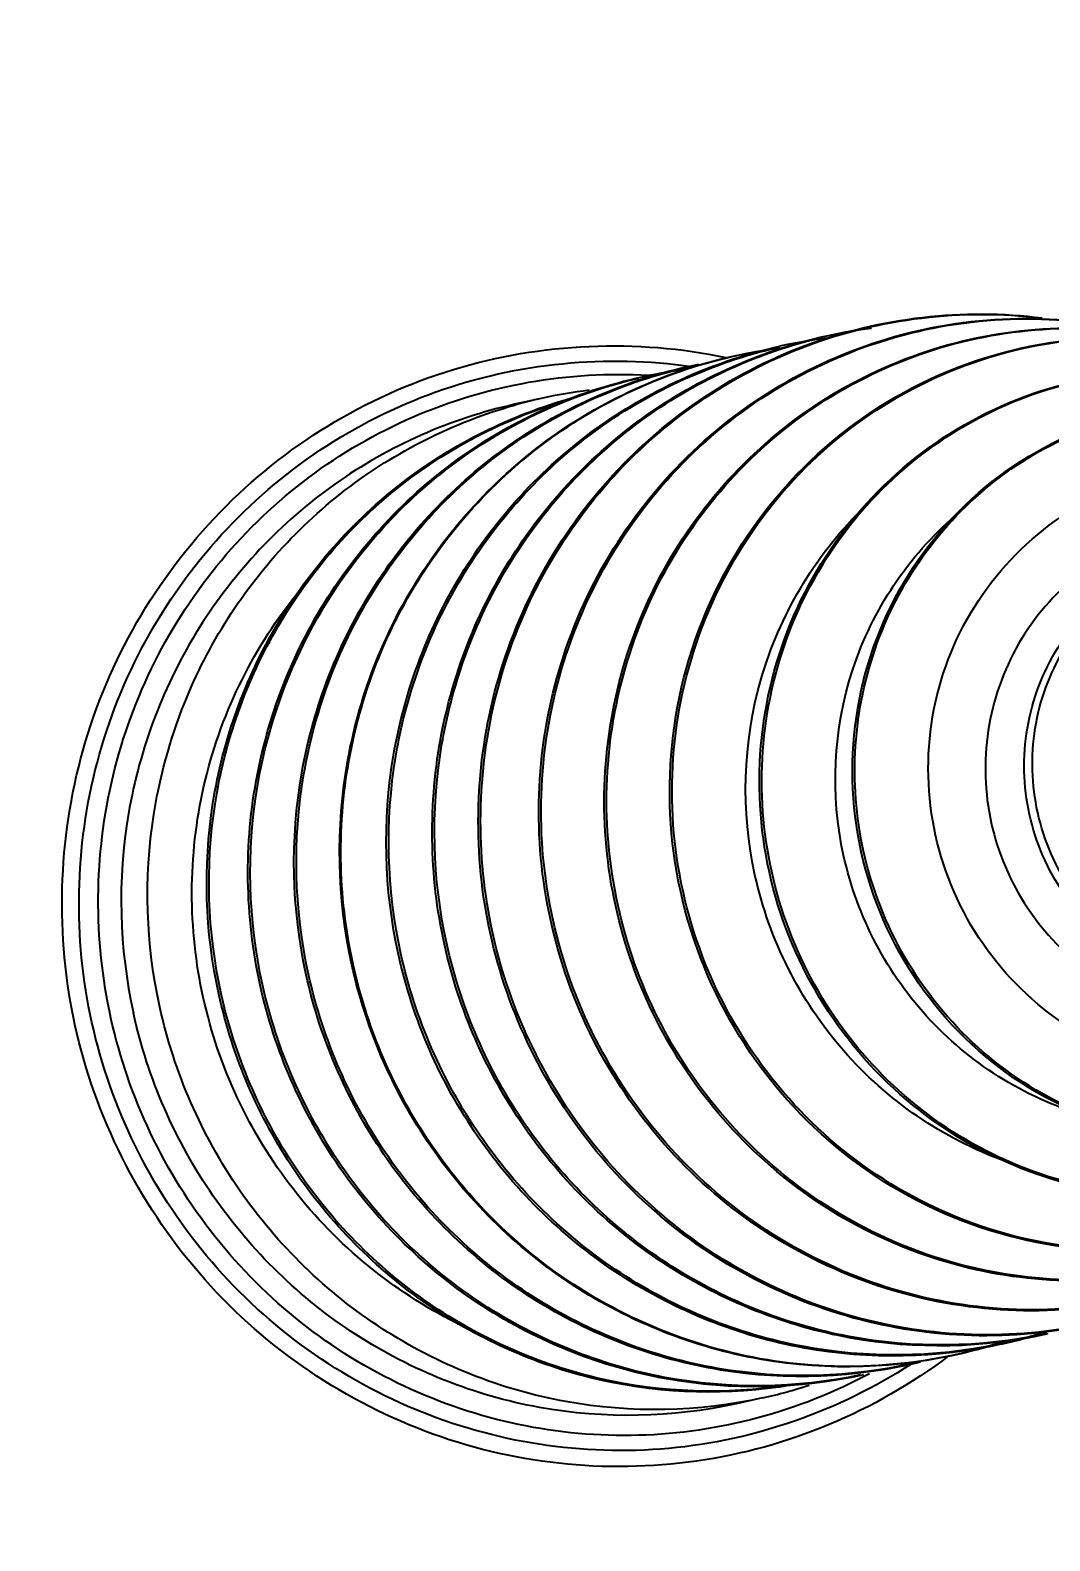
# Model space of a CAD drawing. Extents: x 4438 to 384502, y -178203 to -21188.
# Drawn here: x 378193.7 to 378258.7, y -173493.7 to -173397.5 of the extents above; entities that cross this region are included whole.
import ezdxf

# ---------------------------------------------------------------- set-up
doc = ezdxf.new("R2010")
doc.units = 0
doc.header["$LTSCALE"] = 8
doc.header["$MEASUREMENT"] = 0
doc.layers.get('0').update_dxf_attribs({"linetype": 'CONTINUOUS'})
doc.layers.get('DEFPOINTS').update_dxf_attribs({"linetype": 'CONTINUOUS'})
doc.layers.add('PL', color=5, linetype='CONTINUOUS')
doc.styles.add('DFT', font='simplex', dxfattribs={"width": 0.67, "bigfont": 'dft'})
doc.dimstyles.new('INTE$0', dxfattribs={"dimscale": 5, "dimtxt": 4, "dimasz": 3, "dimexe": 3, "dimexo": 0, "dimgap": 1, "dimtad": 1, "dimdec": 3, "dimdsep": 46, "dimtxsty": 'DFT', "dimcen": 0, "dimclrd": 3, "dimclre": 3, "dimclrt": 6, "dimadec": 0, "dimazin": 0, "dimtfac": 1, "dimtdec": 3, "dimtix": 1, "dimtmove": 1, "dimatfit": 0, "dimfxl": 1, "dimtolj": 1, "dimtzin": 0, "dimarcsym": 0})

# ---------------------------------------------------------------- blocks, each defined once
blk = doc.blocks.new('*D31')
at = {"color": 3, "lineweight": -2, "transparency": 16777216}
for p, q in [((377969.293, -173489.876), (377969.293, -173815.018)), ((378352.161, -173492.017), (378352.161, -173815.018)), ((377999.293, -173800.018), (378322.161, -173800.018))]:
    blk.add_line(p, q, dxfattribs=at)
at = {"color": 3, "transparency": 16777216}
for points in [[(377999.293, -173795.018), (377999.293, -173805.018), (377969.293, -173800.018)], [(378322.161, -173795.018), (378322.161, -173805.018), (378352.161, -173800.018)]]:
    blk.add_solid(points, dxfattribs=at)
at = {"layer": 'DEFPOINTS', "color": 0, "transparency": 16777216}
for p in [(377969.293, -173489.876), (378352.161, -173492.017), (378352.161, -173800.018)]:
    blk.add_point(p, dxfattribs=at)
at = {"color": 6, "transparency": 16777216, "insert": (378160.727, -173765.018), "char_height": 45, "attachment_point": 5, "style": 'DFT'}
blk.add_mtext('\\A1;680', dxfattribs=at)

msp = doc.modelspace()

# ---------------------------------------------------------------- linework, layer by layer
at = {"layer": 'PL', "color": 7, "ltscale": 0.5}
for p, q in [((378226.282, -173420.995), (378224.601, -173421.367)), ((378240.388, -173484.625), (378238.707, -173484.998))]:
    msp.add_line(p, q, dxfattribs=at)
for centre, radius, start, end in [((378160.864, -173484.309), 162.592, 283.81178, 63.75286), ((378160.77, -173484.222), 153.659, 270, 65.70221), ((378160.861, -173484.373), 145.332, 32.63286, 69.56606), ((378248.338, -173448.602), 31.681, 97.09273, 102.48419), ((378233.136, -173451.913), 31.669, 102.49994, 105.61311), ((378233.155, -173452.01), 31.768, 96.90633, 102.49462), ((378160.861, -173484.373), 145.332, 283.72929, 4.32637), ((378248.803, -173450.324), 31.574, 281.93302, 287.39809), ((378248.71, -173450.283), 31.681, 282.52768, 287.91897), ((378245.762, -173450.889), 31.763, 284.98301, 287.26996), ((378233.51, -173453.611), 31.768, 282.50539, 288.10078)]:
    msp.add_arc(centre, radius, start, end, dxfattribs=at)
for points, knots in [([(378223.049, -173455.09), (378221.939, -173450.085), (378222.1, -173439.406), (378229.587, -173425.407), (378242.629, -173416.435), (378253.175, -173415.23), (378258.201, -173415.867)], [0, 0, 0, 0, 0.251682, 0.502175, 0.751287, 1, 1, 1, 1]), ([(378223.198, -173455.057), (378222.092, -173450.068), (378222.244, -173439.428), (378229.671, -173425.471), (378242.623, -173416.502), (378253.111, -173415.262), (378258.113, -173415.875)], [0, 0, 0, 0, 0.251968, 0.502551, 0.751515, 1, 1, 1, 1]), ([(378226.887, -173454.24), (378226.307, -173451.624), (378225.805, -173446.226), (378227.093, -173438.226), (378230.335, -173430.815), (378235.328, -173424.48), (378241.75, -173419.633), (378249.188, -173416.593), (378257.149, -173415.558), (378262.469, -173416.252), (378265.031, -173416.928)], [0, 0, 0, 0, 0.125926, 0.251647, 0.377035, 0.502024, 0.626659, 0.751072, 0.875453, 1, 1, 1, 1]), ([(378227.037, -173454.206), (378226.458, -173451.596), (378225.956, -173446.21), (378227.235, -173438.227), (378230.46, -173430.832), (378235.428, -173424.511), (378241.819, -173419.671), (378249.222, -173416.631), (378257.149, -173415.585), (378262.449, -173416.265), (378265.003, -173416.934)], [0, 0, 0, 0, 0.126092, 0.251944, 0.377405, 0.502395, 0.626965, 0.751271, 0.875538, 1, 1, 1, 1]), ([(378196.605, -173460.953), (378195.336, -173455.228), (378195.658, -173442.972), (378204.752, -173427.205), (378220.207, -173417.698), (378232.369, -173417.189), (378238.032, -173418.384)], [0, 0, 0, 0, 0.251865, 0.502398, 0.75139, 1, 1, 1, 1]), ([(378220.115, -173455.741), (378219.147, -173451.373), (378219.011, -173442.147), (378224.343, -173429.486), (378234.286, -173420.071), (378242.945, -173417.061), (378247.33, -173416.511)], [0, 0, 0, 0, 0.25154, 0.502137, 0.751456, 1, 1, 1, 1]), ([(378220.265, -173455.708), (378219.354, -173451.602), (378219.121, -173442.965), (378223.666, -173430.927), (378232.4, -173421.547), (378240.213, -173418.023), (378244.255, -173417.093)], [0, 0, 0, 0, 0.251707, 0.502423, 0.751721, 1, 1, 1, 1]), ([(378231.027, -173453.322), (378230.474, -173450.831), (378229.991, -173445.691), (378231.193, -173438.069), (378234.244, -173430.995), (378238.954, -173424.927), (378245.026, -173420.253), (378252.075, -173417.274), (378259.641, -173416.182), (378264.718, -173416.762), (378267.168, -173417.364)], [0, 0, 0, 0, 0.125918, 0.251632, 0.377024, 0.502022, 0.626668, 0.751088, 0.875467, 1, 1, 1, 1]), ([(378231.176, -173453.289), (378230.625, -173450.804), (378230.142, -173445.678), (378231.334, -173438.076), (378234.364, -173431.022), (378239.046, -173424.968), (378245.081, -173420.3), (378252.09, -173417.318), (378259.618, -173416.211), (378264.672, -173416.773), (378267.113, -173417.365)], [0, 0, 0, 0, 0.12609, 0.251941, 0.377409, 0.50241, 0.626991, 0.751302, 0.875561, 1, 1, 1, 1]), ([(378235.166, -173452.404), (378234.447, -173449.161), (378234.114, -173442.382), (378237.03, -173432.689), (378243.022, -173424.557), (378251.399, -173418.967), (378261.172, -173416.584), (378271.181, -173417.698), (378280.231, -173422.154), (378284.931, -173427.017), (378286.798, -173429.752)], [0, 0, 0, 0, 0.125834, 0.25133, 0.376313, 0.500834, 0.625157, 0.749637, 0.874558, 1, 1, 1, 1]), ([(378235.316, -173452.371), (378234.7, -173449.597), (378234.276, -173443.841), (378236.137, -173435.428), (378240.332, -173427.927), (378246.507, -173421.995), (378254.131, -173418.145), (378262.548, -173416.715), (378271.017, -173417.825), (378276.219, -173420.198), (378278.583, -173421.728)], [0, 0, 0, 0, 0.126096, 0.251883, 0.377177, 0.501939, 0.626317, 0.750589, 0.875069, 1, 1, 1, 1]), ([(378197.662, -173460.719), (378196.466, -173455.323), (378196.686, -173443.798), (378204.899, -173428.779), (378219.072, -173419.282), (378230.458, -173418.173), (378235.855, -173418.962)], [0, 0, 0, 0, 0.251841, 0.50242, 0.751475, 1, 1, 1, 1]), ([(378214.218, -173457.048), (378213.277, -173452.804), (378213.092, -173443.855), (378218.04, -173431.477), (378227.402, -173422.049), (378235.664, -173418.764), (378239.895, -173418.018)], [0, 0, 0, 0, 0.251501, 0.502106, 0.751464, 1, 1, 1, 1]), ([(378214.301, -173457.03), (378213.33, -173452.648), (378213.196, -173443.394), (378218.554, -173430.705), (378228.534, -173421.292), (378237.216, -173418.304), (378241.609, -173417.77)], [0, 0, 0, 0, 0.251808, 0.502509, 0.751708, 1, 1, 1, 1]), ([(378217.187, -173456.39), (378216.272, -173452.261), (378216.047, -173443.57), (378220.662, -173431.468), (378229.51, -173422.068), (378237.409, -173418.574), (378241.49, -173417.671)], [0, 0, 0, 0, 0.251464, 0.502073, 0.751466, 1, 1, 1, 1]), ([(378217.348, -173456.354), (378216.44, -173452.256), (378216.205, -173443.635), (378220.731, -173431.616), (378229.435, -173422.241), (378237.227, -173418.708), (378241.26, -173417.771)], [0, 0, 0, 0, 0.251705, 0.502421, 0.751721, 1, 1, 1, 1]), ([(378198.875, -173460.45), (378197.762, -173455.428), (378197.834, -173444.748), (378204.961, -173430.562), (378217.599, -173421.05), (378228.037, -173419.219), (378233.1, -173419.514)], [0, 0, 0, 0, 0.251936, 0.502562, 0.751587, 1, 1, 1, 1]), ([(378208.379, -173458.343), (378207.411, -173453.975), (378207.275, -173444.748), (378212.607, -173432.087), (378222.551, -173422.673), (378231.209, -173419.662), (378235.595, -173419.113)], [0, 0, 0, 0, 0.25154, 0.502137, 0.751456, 1, 1, 1, 1]), ([(378211.313, -173457.692), (378210.385, -173453.504), (378210.181, -173444.68), (378214.968, -173432.436), (378224.083, -173423.023), (378232.171, -173419.638), (378236.33, -173418.817)], [0, 0, 0, 0, 0.251484, 0.502091, 0.751466, 1, 1, 1, 1]), ([(378211.463, -173457.659), (378210.542, -173453.505), (378210.326, -173444.758), (378215.013, -173432.602), (378223.968, -173423.211), (378231.939, -173419.776), (378236.046, -173418.914)], [0, 0, 0, 0, 0.251727, 0.502442, 0.751722, 1, 1, 1, 1]), ([(378240.813, -173451.152), (378240.194, -173448.36), (378239.861, -173442.537), (378242.167, -173434.146), (378247.032, -173426.951), (378253.948, -173421.741), (378262.173, -173419.077), (378270.823, -173419.253), (378278.955, -173422.236), (378283.464, -173425.892), (378285.357, -173428.019)], [0, 0, 0, 0, 0.125851, 0.251396, 0.376468, 0.501089, 0.625466, 0.749913, 0.874712, 1, 1, 1, 1]), ([(378240.962, -173451.119), (378240.407, -173448.614), (378240.023, -173443.417), (378241.703, -173435.82), (378245.491, -173429.048), (378251.067, -173423.691), (378257.952, -173420.215), (378265.551, -173418.924), (378273.199, -173419.925), (378277.896, -173422.068), (378280.03, -173423.45)], [0, 0, 0, 0, 0.126096, 0.251883, 0.377177, 0.501939, 0.626317, 0.750589, 0.875069, 1, 1, 1, 1]), ([(378208.529, -173458.309), (378207.619, -173454.204), (378207.386, -173445.567), (378211.93, -173433.529), (378220.664, -173424.149), (378228.477, -173420.625), (378232.519, -173419.695)], [0, 0, 0, 0, 0.251707, 0.502423, 0.751721, 1, 1, 1, 1]), ([(378205.747, -173458.926), (378204.869, -173454.967), (378204.603, -173446.65), (378208.801, -173434.98), (378216.982, -173425.714), (378224.384, -173422.031), (378228.248, -173420.963)], [0, 0, 0, 0, 0.251415, 0.502023, 0.751458, 1, 1, 1, 1]), ([(378205.896, -173458.893), (378205.025, -173454.961), (378204.75, -173446.705), (378208.872, -173435.109), (378216.929, -173425.87), (378224.235, -173422.157), (378228.056, -173421.064)], [0, 0, 0, 0, 0.25165, 0.502366, 0.751712, 1, 1, 1, 1]), ([(378246.669, -173449.854), (378246.009, -173446.878), (378245.848, -173440.614), (378249.172, -173431.89), (378255.563, -173425.11), (378264.06, -173421.34), (378273.355, -173421.165), (378282.012, -173424.61), (378288.712, -173431.111), (378291.214, -173436.857), (378291.873, -173439.832)], [0, 0, 0, 0, 0.125688, 0.250971, 0.375687, 0.5, 0.624313, 0.749029, 0.874312, 1, 1, 1, 1]), ([(378224.601, -173421.368), (378220.522, -173422.272), (378212.625, -173425.769), (378203.779, -173435.177), (378199.165, -173447.293), (378199.392, -173455.996), (378200.309, -173460.132)], [0, 0, 0, 0, 0.248278, 0.497568, 0.74828, 1, 1, 1, 1]), ([(378201.99, -173459.759), (378201.104, -173455.763), (378200.831, -173447.37), (378205.049, -173435.592), (378213.275, -173426.232), (378220.723, -173422.5), (378224.613, -173421.413)], [0, 0, 0, 0, 0.251657, 0.502373, 0.751714, 1, 1, 1, 1]), ([(378246.818, -173449.821), (378246.333, -173447.634), (378245.985, -173443.102), (378247.386, -173436.461), (378250.594, -173430.498), (378255.35, -173425.714), (378261.263, -173422.503), (378267.846, -173421.136), (378274.546, -173421.722), (378278.729, -173423.386), (378280.651, -173424.492)], [0, 0, 0, 0, 0.126103, 0.251905, 0.377233, 0.502037, 0.626446, 0.750716, 0.875152, 1, 1, 1, 1]), ([(378251.402, -173448.805), (378250.857, -173446.348), (378250.723, -173441.178), (378253.461, -173433.981), (378258.725, -173428.391), (378265.723, -173425.285), (378273.377, -173425.142), (378280.511, -173427.985), (378286.034, -173433.35), (378288.097, -173438.092), (378288.642, -173440.549)], [0, 0, 0, 0, 0.12586, 0.251216, 0.375861, 0.5, 0.624139, 0.748784, 0.87414, 1, 1, 1, 1]), ([(378239.899, -173451.355), (378238.997, -173447.285), (378239.231, -173438.578), (378243.678, -173431.075), (378246.614, -173428.152)], [0, 0, 0, 0, 0.501517, 1, 1, 1, 1]), ([(378245.546, -173450.103), (378244.689, -173446.24), (378245.054, -173437.925), (378249.692, -173430.998), (378252.672, -173428.436)], [0, 0, 0, 0, 0.501686, 1, 1, 1, 1]), ([(378285.636, -173443.512), (378283.976, -173437.297), (378281.905, -173433.862), (378277.168, -173430.221), (378271.442, -173428.575), (378265.528, -173429.17), (378260.257, -173431.922), (378256.366, -173436.445), (378254.387, -173442.091), (378254.526, -173446.105), (378254.95, -173448.018)], [0, 0, 0, 0, 0.125793, 0.250987, 0.375513, 0.499648, 0.623881, 0.748647, 0.874088, 1, 1, 1, 1]), ([(378257.385, -173447.478), (378257.185, -173446.579), (378256.96, -173444.738), (378257.16, -173441.968), (378257.89, -173439.294), (378259.121, -173436.818), (378260.807, -173434.636), (378262.884, -173432.831), (378265.27, -173431.474), (378267.009, -173430.902), (378267.896, -173430.705)], [0, 0, 0, 0, 0.125913, 0.251684, 0.377201, 0.502384, 0.627204, 0.751688, 0.875914, 1, 1, 1, 1]), ([(378257.909, -173447.362), (378257.714, -173446.485), (378257.49, -173444.689), (378257.666, -173441.987), (378258.347, -173439.37), (378259.507, -173436.935), (378261.105, -173434.771), (378263.083, -173432.957), (378265.368, -173431.56), (378267.043, -173430.941), (378267.9, -173430.715)], [0, 0, 0, 0, 0.125891, 0.251644, 0.377157, 0.502347, 0.627183, 0.751685, 0.875922, 1, 1, 1, 1]), ([(378204.76, -173459.145), (378203.787, -173454.759), (378203.786, -173445.46), (378207.824, -173437.075), (378210.608, -173433.577)], [0, 0, 0, 0, 0.501248, 1, 1, 1, 1]), ([(378291.873, -173439.832), (378292.533, -173442.808), (378292.694, -173449.073), (378289.37, -173457.796), (378282.979, -173464.577), (378274.481, -173468.346), (378265.187, -173468.521), (378256.53, -173465.077), (378249.83, -173458.576), (378247.328, -173452.83), (378246.669, -173449.854)], [0, 0, 0, 0, 0.125688, 0.250971, 0.375687, 0.5, 0.624313, 0.749029, 0.874312, 1, 1, 1, 1]), ([(378288.642, -173440.549), (378289.186, -173443.006), (378289.32, -173448.175), (378286.582, -173455.372), (378281.318, -173460.963), (378274.321, -173464.069), (378266.666, -173464.211), (378259.533, -173461.369), (378254.01, -173456.004), (378251.947, -173451.261), (378251.402, -173448.805)], [0, 0, 0, 0, 0.12586, 0.251216, 0.375861, 0.5, 0.624139, 0.748784, 0.87414, 1, 1, 1, 1]), ([(378254.95, -173448.018), (378255.374, -173449.931), (378256.945, -173453.628), (378261.125, -173457.909), (378266.563, -173460.364), (378272.505, -173460.63), (378278.116, -173458.669), (378282.61, -173454.756), (378285.363, -173449.453), (378285.788, -173445.464), (378285.636, -173443.512)], [0, 0, 0, 0, 0.125912, 0.251353, 0.376118, 0.500351, 0.624486, 0.749012, 0.874207, 1, 1, 1, 1]), ([(378273.999, -173458.238), (378273.113, -173458.434), (378271.295, -173458.651), (378268.559, -173458.429), (378265.914, -173457.671), (378263.464, -173456.406), (378261.302, -173454.683), (378259.51, -173452.567), (378258.158, -173450.142), (378257.584, -173448.378), (378257.385, -173447.478)], [0, 0, 0, 0, 0.124086, 0.248312, 0.372796, 0.497616, 0.622799, 0.748316, 0.874087, 1, 1, 1, 1]), ([(378274.523, -173458.122), (378273.637, -173458.318), (378271.819, -173458.535), (378269.083, -173458.313), (378266.438, -173457.555), (378263.988, -173456.29), (378261.825, -173454.566), (378260.034, -173452.451), (378258.682, -173450.026), (378258.108, -173448.262), (378257.909, -173447.362)], [0, 0, 0, 0, 0.124086, 0.248312, 0.372796, 0.497616, 0.622799, 0.748317, 0.874086, 1, 1, 1, 1]), ([(378261.164, -173466.729), (378257.38, -173465.667), (378250.247, -173461.35), (378246.403, -173453.967), (378245.546, -173450.103)], [0, 0, 0, 0, 0.498314, 1, 1, 1, 1]), ([(378290.547, -173454.233), (378289.596, -173456.463), (378286.98, -173460.644), (378281.328, -173465.362), (378274.494, -173468.073), (378267.156, -173468.502), (378260.036, -173466.609), (378253.833, -173462.583), (378249.154, -173456.833), (378247.347, -173452.205), (378246.818, -173449.821)], [0, 0, 0, 0, 0.12518, 0.249812, 0.374103, 0.498395, 0.623028, 0.748208, 0.87393, 1, 1, 1, 1]), ([(378291.533, -173451.112), (378290.997, -173454.38), (378288.793, -173460.774), (378282.475, -173468.638), (378273.874, -173473.877), (378264.01, -173475.848), (378254.055, -173474.322), (378245.188, -173469.485), (378238.448, -173461.932), (378235.885, -173455.648), (378235.166, -173452.404)], [0, 0, 0, 0, 0.125442, 0.250362, 0.374842, 0.499165, 0.623687, 0.748669, 0.874166, 1, 1, 1, 1]), ([(378255.794, -173469.547), (378251.897, -173468.138), (378244.694, -173463.219), (378240.802, -173455.425), (378239.899, -173451.355)], [0, 0, 0, 0, 0.498483, 1, 1, 1, 1]), ([(378290.959, -173453.298), (378290.142, -173456.025), (378287.6, -173461.243), (378281.489, -173467.382), (378273.725, -173471.196), (378265.145, -173472.257), (378256.676, -173470.457), (378249.227, -173465.992), (378243.591, -173459.362), (378241.432, -173453.945), (378240.813, -173451.152)], [0, 0, 0, 0, 0.125287, 0.250086, 0.374533, 0.498911, 0.623531, 0.748604, 0.874149, 1, 1, 1, 1]), ([(378288.065, -173459.682), (378286.715, -173461.837), (378283.364, -173465.765), (378276.856, -173469.906), (378269.423, -173471.948), (378261.714, -173471.707), (378254.396, -173469.209), (378248.1, -173464.672), (378243.367, -173458.497), (378241.517, -173453.625), (378240.962, -173451.119)], [0, 0, 0, 0, 0.124931, 0.249411, 0.373683, 0.498061, 0.622823, 0.748117, 0.873904, 1, 1, 1, 1]), ([(378287.481, -173461.855), (378285.986, -173464.24), (378282.274, -173468.59), (378275.067, -173473.176), (378266.835, -173475.438), (378258.298, -173475.172), (378250.193, -173472.405), (378243.221, -173467.38), (378237.979, -173460.541), (378235.931, -173455.146), (378235.316, -173452.371)], [0, 0, 0, 0, 0.124931, 0.249411, 0.373683, 0.498061, 0.622823, 0.748117, 0.873904, 1, 1, 1, 1]), ([(378278.983, -173470.632), (378277.017, -173472.215), (378272.661, -173474.886), (378265.342, -173477.096), (378257.694, -173477.377), (378250.214, -173475.707), (378243.38, -173472.198), (378237.625, -173467.076), (378233.313, -173460.676), (378231.579, -173455.813), (378231.027, -173453.322)], [0, 0, 0, 0, 0.124533, 0.248912, 0.373332, 0.497978, 0.622976, 0.748368, 0.874082, 1, 1, 1, 1]), ([(378278.931, -173470.657), (378276.969, -173472.226), (378272.626, -173474.871), (378265.335, -173477.051), (378257.722, -173477.31), (378250.279, -173475.631), (378243.477, -173472.123), (378237.749, -173467.01), (378233.455, -173460.624), (378231.727, -173455.774), (378231.176, -173453.289)], [0, 0, 0, 0, 0.124439, 0.248698, 0.373009, 0.49759, 0.622591, 0.748059, 0.87391, 1, 1, 1, 1]), ([(378277.232, -173471.93), (378275.196, -173473.626), (378270.667, -173476.505), (378263.014, -173478.933), (378254.987, -173479.323), (378247.117, -173477.644), (378239.914, -173474.014), (378233.842, -173468.667), (378229.294, -173461.96), (378227.467, -173456.855), (378226.887, -173454.24)], [0, 0, 0, 0, 0.124548, 0.248928, 0.373341, 0.497976, 0.622965, 0.748353, 0.874074, 1, 1, 1, 1]), ([(378277.201, -173471.939), (378275.169, -173473.624), (378270.653, -173476.482), (378263.026, -173478.885), (378255.032, -173479.258), (378247.194, -173477.574), (378240.019, -173473.945), (378233.97, -173468.606), (378229.437, -173461.911), (378227.615, -173456.817), (378227.037, -173454.206)], [0, 0, 0, 0, 0.124462, 0.248729, 0.373035, 0.497605, 0.622595, 0.748056, 0.873908, 1, 1, 1, 1]), ([(378258.55, -173480.558), (378254.467, -173481.47), (378245.823, -173481.651), (378233.816, -173476.875), (378224.505, -173467.853), (378221.031, -173459.873), (378220.115, -173455.741)], [0, 0, 0, 0, 0.248534, 0.497926, 0.748535, 1, 1, 1, 1]), ([(378258.333, -173480.564), (378254.276, -173481.431), (378245.704, -173481.54), (378233.822, -173476.731), (378224.614, -173467.741), (378221.175, -173459.814), (378220.265, -173455.708)], [0, 0, 0, 0, 0.248279, 0.497577, 0.748292, 1, 1, 1, 1]), ([(378271.489, -173475.779), (378267.204, -173478.482), (378257.136, -173481.849), (378241.522, -173479.232), (378228.818, -173469.708), (378224.159, -173460.096), (378223.049, -173455.09)], [0, 0, 0, 0, 0.248713, 0.497825, 0.748318, 1, 1, 1, 1]), ([(378271.405, -173475.811), (378267.13, -173478.481), (378257.101, -173481.791), (378241.57, -173479.137), (378228.939, -173469.626), (378224.305, -173460.047), (378223.198, -173455.057)], [0, 0, 0, 0, 0.248485, 0.497449, 0.748032, 1, 1, 1, 1]), ([(378255.582, -173481.209), (378251.502, -173482.116), (378242.866, -173482.29), (378230.872, -173477.51), (378221.573, -173468.492), (378218.103, -173460.519), (378217.187, -173456.39)], [0, 0, 0, 0, 0.248534, 0.497927, 0.748536, 1, 1, 1, 1]), ([(378255.332, -173481.216), (378251.281, -173482.072), (378242.724, -173482.164), (378230.871, -173477.347), (378221.688, -173468.366), (378218.257, -173460.453), (378217.348, -173456.354)], [0, 0, 0, 0, 0.248279, 0.497579, 0.748295, 1, 1, 1, 1]), ([(378250.415, -173482.353), (378246.299, -173483.366), (378237.538, -173483.716), (378225.299, -173479.037), (378215.786, -173469.963), (378212.242, -173461.88), (378211.313, -173457.692)], [0, 0, 0, 0, 0.248534, 0.497909, 0.748517, 1, 1, 1, 1]), ([(378250.119, -173482.384), (378246.032, -173483.339), (378237.356, -173483.595), (378225.27, -173478.868), (378215.885, -173469.832), (378212.384, -173461.814), (378211.463, -173457.659)], [0, 0, 0, 0, 0.248278, 0.497558, 0.748273, 1, 1, 1, 1]), ([(378253.974, -173481.573), (378249.825, -173482.683), (378240.95, -173483.195), (378228.484, -173478.606), (378218.772, -173469.479), (378215.159, -173461.291), (378214.218, -173457.048)], [0, 0, 0, 0, 0.248536, 0.497895, 0.748499, 1, 1, 1, 1]), ([(378226.82, -173476.343), (378223.69, -173474.031), (378218.217, -173468.213), (378215.146, -173460.842), (378214.301, -173457.03)], [0, 0, 0, 0, 0.499136, 1, 1, 1, 1]), ([(378246.814, -173483.16), (378242.731, -173484.071), (378234.087, -173484.253), (378222.08, -173479.477), (378212.77, -173470.455), (378209.296, -173462.475), (378208.379, -173458.343)], [0, 0, 0, 0, 0.248534, 0.497926, 0.748535, 1, 1, 1, 1]), ([(378246.597, -173483.166), (378242.54, -173484.033), (378233.968, -173484.142), (378222.087, -173479.333), (378212.879, -173470.342), (378209.439, -173462.415), (378208.529, -173458.309)], [0, 0, 0, 0, 0.248279, 0.497577, 0.748292, 1, 1, 1, 1]), ([(378220.866, -173479.847), (378216.865, -173477.853), (378209.661, -173471.96), (378205.732, -173463.532), (378204.76, -173459.145)], [0, 0, 0, 0, 0.498752, 1, 1, 1, 1]), ([(378242.19, -173483.822), (378238.237, -173484.488), (378229.971, -173484.28), (378218.638, -173479.34), (378209.899, -173470.538), (378206.625, -173462.886), (378205.747, -173458.926)], [0, 0, 0, 0, 0.248542, 0.497977, 0.748585, 1, 1, 1, 1]), ([(378241.969, -173483.813), (378238.045, -173484.436), (378229.853, -173484.16), (378218.646, -173479.192), (378210.008, -173470.424), (378206.768, -173462.825), (378205.896, -173458.893)], [0, 0, 0, 0, 0.248288, 0.497634, 0.748349, 1, 1, 1, 1]), ([(378247.19, -173483.087), (378242.727, -173485.494), (378232.493, -173488.244), (378217.02, -173484.964), (378204.567, -173475.119), (378199.989, -173465.471), (378198.875, -173460.45)], [0, 0, 0, 0, 0.248413, 0.497438, 0.748064, 1, 1, 1, 1]), ([(378238.707, -173484.998), (378234.628, -173485.902), (378225.993, -173486.07), (378214, -173481.282), (378204.698, -173472.251), (378201.226, -173464.267), (378200.309, -173460.132)], [0, 0, 0, 0, 0.248278, 0.497568, 0.74828, 1, 1, 1, 1]), ([(378240.388, -173484.625), (378236.309, -173485.53), (378227.674, -173485.698), (378215.681, -173480.909), (378206.379, -173471.878), (378202.907, -173463.895), (378201.99, -173459.759)], [0, 0, 0, 0, 0.248279, 0.497569, 0.748284, 1, 1, 1, 1]), ([(378252.234, -173481.955), (378249.902, -173483.719), (378244.771, -173486.67), (378236.231, -173489.021), (378227.361, -173489.158), (378215.887, -173486.408), (378203.347, -173477.672), (378197.876, -173466.685), (378196.605, -173460.953)], [0, 0, 0, 0, 0.124918, 0.249698, 0.374558, 0.499678, 0.74919, 1, 1, 1, 1]), ([(378249.84, -173482.476), (378245.279, -173485.455), (378234.496, -173489.228), (378217.668, -173486.581), (378203.913, -173476.441), (378198.856, -173466.105), (378197.662, -173460.719)], [0, 0, 0, 0, 0.248601, 0.497656, 0.748216, 1, 1, 1, 1]), ([(378255.636, -173481.072), (378250.886, -173482.622), (378240.461, -173483.441), (378230.857, -173479.326), (378226.82, -173476.343)], [0, 0, 0, 0, 0.498835, 1, 1, 1, 1])]:
    msp.add_open_spline(points, degree=3, knots=knots, dxfattribs=at)

# ---------------------------------------------------------------- dimensions: what is measured, and where the dimension line sits
at = {"color": 1}
dim = msp.add_linear_dim(base=(378352.161, -173800.018), p1=(377969.293, -173489.876), p2=(378352.161, -173492.017), text='680', dimstyle='INTE$0', override={"dimtxt": 9, "dimasz": 6, "dimgap": 2.5, "dimdec": 2, "dimtdec": 2}, dxfattribs=at)
dim.commit()
dim.dimension.update_dxf_attribs({"geometry": '*D31', "text_midpoint": (378160.727, -173765.018)})

doc.saveas('drawing.dxf')
